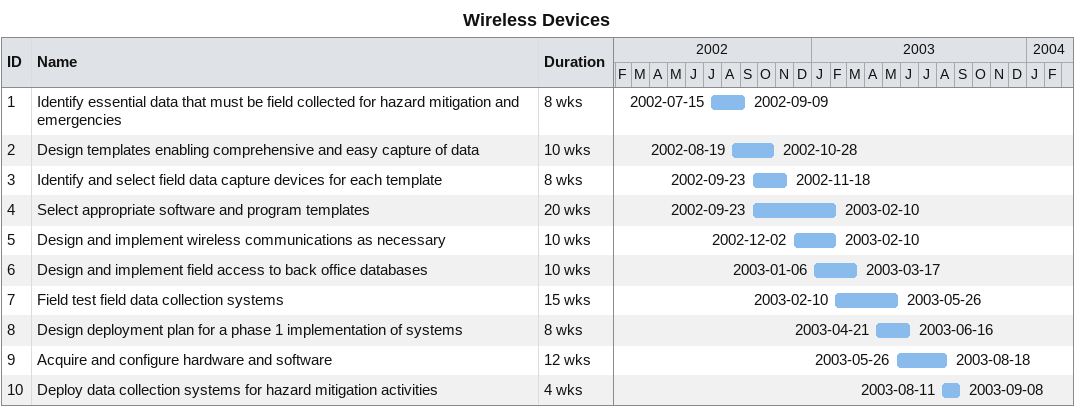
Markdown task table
Wireless Devices

| ID | Task | Duration | Start | Finish |
|---|---|---|---|---|
| 1 | Identify essential data that must be field collected for hazard mitigation and emergencies | 8w | 2002-07-15 | 2002-09-09 |
| 2 | Design templates enabling comprehensive and easy capture of data | 10w | 2002-08-19 | 2002-10-28 |
| 3 | Identify and select field data capture devices for each template | 8w | 2002-09-23 | 2002-11-18 |
| 4 | Select appropriate software and program templates | 20w | 2002-09-23 | 2003-02-10 |
| 5 | Design and implement wireless communications as necessary | 10w | 2002-12-02 | 2003-02-10 |
| 6 | Design and implement field access to back office databases | 10w | 2003-01-06 | 2003-03-17 |
| 7 | Field test field data collection systems | 15w | 2003-02-10 | 2003-05-26 |
| 8 | Design deployment plan for a phase 1 implementation of systems | 8w | 2003-04-21 | 2003-06-16 |
| 9 | Acquire and configure hardware and software | 12w | 2003-05-26 | 2003-08-18 |
| 10 | Deploy data collection systems for hazard mitigation activities | 4w | 2003-08-11 | 2003-09-08 |
